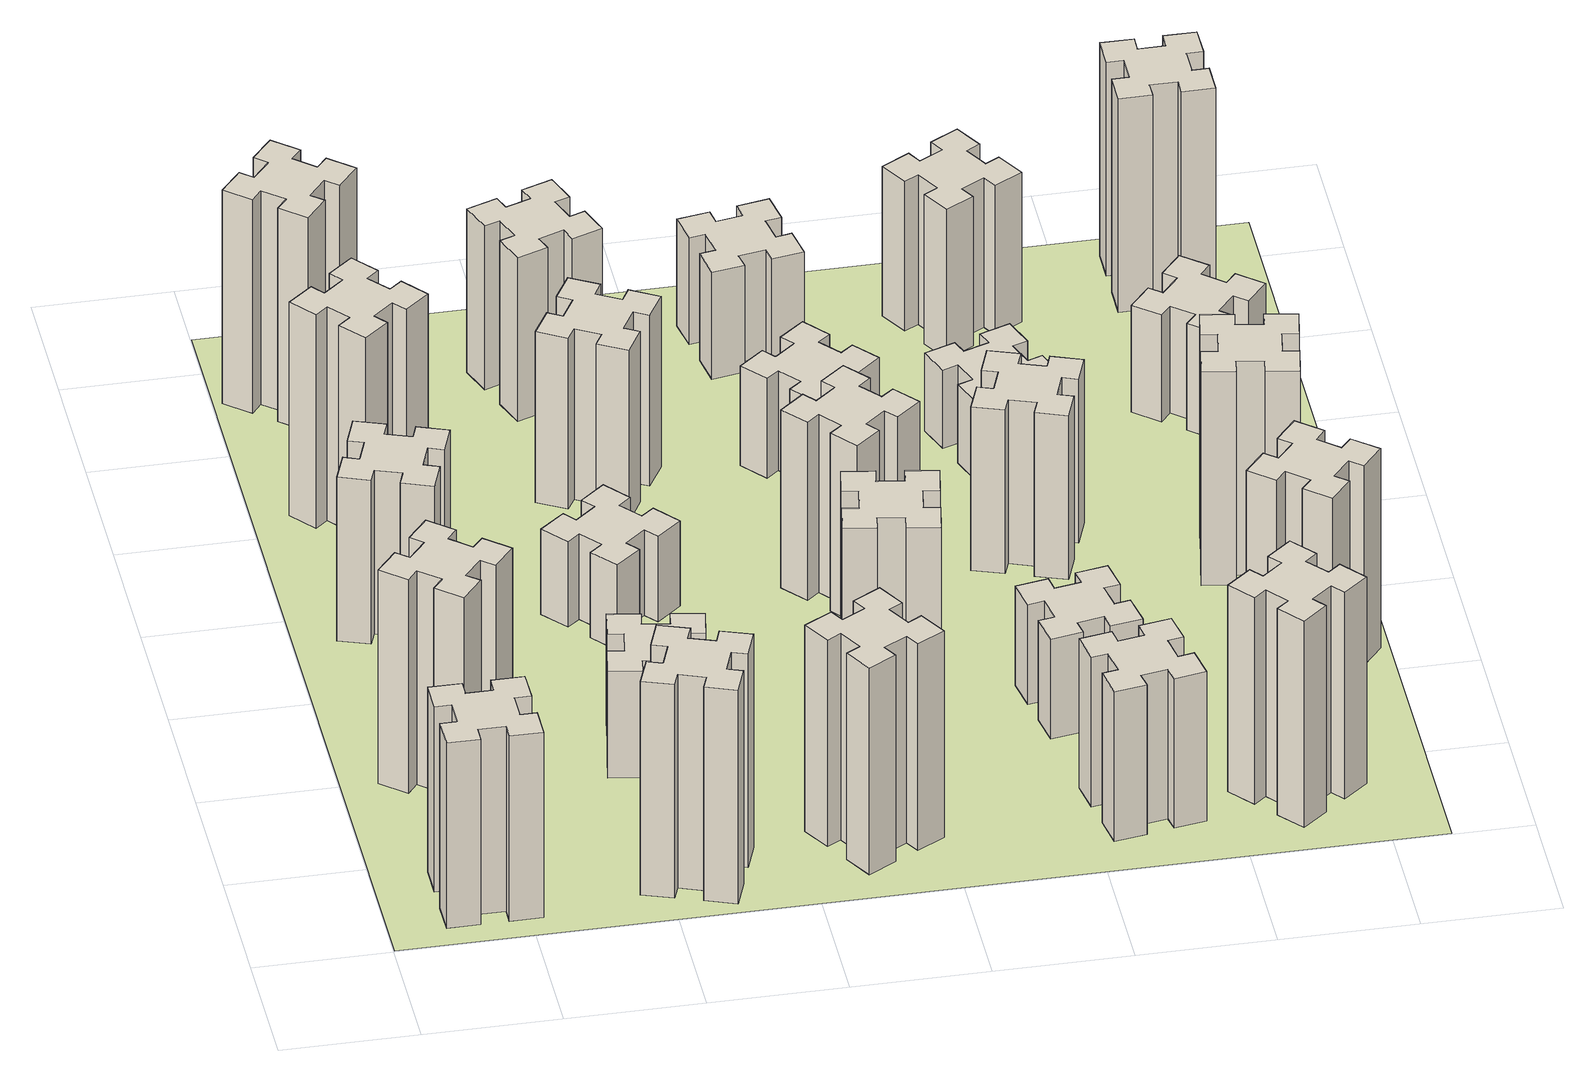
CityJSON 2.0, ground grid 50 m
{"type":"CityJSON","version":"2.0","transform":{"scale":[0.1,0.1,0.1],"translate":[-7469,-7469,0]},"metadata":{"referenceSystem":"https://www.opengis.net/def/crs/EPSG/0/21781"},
"CityObjects":{
"building1":{"type":"Building","attributes":{"class":"1000","function":"1000","usage":"1000","yearOfConstruction":2016,"roofType":"1000","measuredHeight":78,"storeysAboveGround":30,"storeysBelowGround":0},"geometry":[{"type":"Solid","lod":"1","boundaries":[[[[0,1,2,3,4,5,6,7,8,9,10,11,12,13,14,15,16,17,18,19]],[[17,16,20,21]],[[16,15,22,20]],[[15,14,23,22]],[[14,13,24,23]],[[13,12,25,24]],[[12,11,26,25]],[[11,10,27,26]],[[10,9,28,27]],[[9,8,29,28]],[[8,7,30,29]],[[7,6,31,30]],[[6,5,32,31]],[[5,4,33,32]],[[4,3,34,33]],[[3,2,35,34]],[[2,1,36,35]],[[1,0,37,36]],[[0,19,38,37]],[[19,18,39,38]],[[18,17,21,39]],[[24,25,26,27,28,29,30,31,32,33,34,35,36,37,38,39,21,20,22,23]]]]}]},
"building2":{"type":"Building","attributes":{"class":"1000","function":"1000","usage":"1000","yearOfConstruction":2016,"roofType":"1000","measuredHeight":90,"storeysAboveGround":30,"storeysBelowGround":0},"geometry":[{"type":"Solid","lod":"1","boundaries":[[[[40,41,42,43,44,45,46,47,48,49,50,51,52,53,54,55,56,57,58,59]],[[57,56,60,61]],[[56,55,62,60]],[[55,54,63,62]],[[54,53,64,63]],[[53,52,65,64]],[[52,51,66,65]],[[51,50,67,66]],[[50,49,68,67]],[[49,48,69,68]],[[48,47,70,69]],[[47,46,71,70]],[[46,45,72,71]],[[45,44,73,72]],[[44,43,74,73]],[[43,42,75,74]],[[42,41,76,75]],[[41,40,77,76]],[[40,59,78,77]],[[59,58,79,78]],[[58,57,61,79]],[[64,65,66,67,68,69,70,71,72,73,74,75,76,77,78,79,61,60,62,63]]]]}]},
"building3":{"type":"Building","attributes":{"class":"1000","function":"1000","usage":"1000","yearOfConstruction":2016,"roofType":"1000","measuredHeight":69,"storeysAboveGround":30,"storeysBelowGround":0},"geometry":[{"type":"Solid","lod":"1","boundaries":[[[[80,81,82,83,84,85,86,87,88,89,90,91,92,93,94,95,96,97,98,99]],[[97,96,100,101]],[[96,95,102,100]],[[95,94,103,102]],[[94,93,104,103]],[[93,92,105,104]],[[92,91,106,105]],[[91,90,107,106]],[[90,89,108,107]],[[89,88,109,108]],[[88,87,110,109]],[[87,86,111,110]],[[86,85,112,111]],[[85,84,113,112]],[[84,83,114,113]],[[83,82,115,114]],[[82,81,116,115]],[[81,80,117,116]],[[80,99,118,117]],[[99,98,119,118]],[[98,97,101,119]],[[104,105,106,107,108,109,110,111,112,113,114,115,116,117,118,119,101,100,102,103]]]]}]},
"building4":{"type":"Building","attributes":{"class":"1000","function":"1000","usage":"1000","yearOfConstruction":2016,"roofType":"1000","measuredHeight":90,"storeysAboveGround":30,"storeysBelowGround":0},"geometry":[{"type":"Solid","lod":"1","boundaries":[[[[120,121,122,123,124,125,126,127,128,129,130,131,132,133,134,135,136,137,138,139]],[[137,136,140,141]],[[136,135,142,140]],[[135,134,143,142]],[[134,133,144,143]],[[133,132,145,144]],[[132,131,146,145]],[[131,130,147,146]],[[130,129,148,147]],[[129,128,149,148]],[[128,127,150,149]],[[127,126,151,150]],[[126,125,152,151]],[[125,124,153,152]],[[124,123,154,153]],[[123,122,155,154]],[[122,121,156,155]],[[121,120,157,156]],[[120,139,158,157]],[[139,138,159,158]],[[138,137,141,159]],[[144,145,146,147,148,149,150,151,152,153,154,155,156,157,158,159,141,140,142,143]]]]}]},
"building5":{"type":"Building","attributes":{"class":"1000","function":"1000","usage":"1000","yearOfConstruction":2016,"roofType":"1000","measuredHeight":90,"storeysAboveGround":30,"storeysBelowGround":0},"geometry":[{"type":"Solid","lod":"1","boundaries":[[[[160,161,162,163,164,165,166,167,168,169,170,171,172,173,174,175,176,177,178,179]],[[177,176,180,181]],[[176,175,182,180]],[[175,174,183,182]],[[174,173,184,183]],[[173,172,185,184]],[[172,171,186,185]],[[171,170,187,186]],[[170,169,188,187]],[[169,168,189,188]],[[168,167,190,189]],[[167,166,191,190]],[[166,165,192,191]],[[165,164,193,192]],[[164,163,194,193]],[[163,162,195,194]],[[162,161,196,195]],[[161,160,197,196]],[[160,179,198,197]],[[179,178,199,198]],[[178,177,181,199]],[[184,185,186,187,188,189,190,191,192,193,194,195,196,197,198,199,181,180,182,183]]]]}]},
"building6":{"type":"Building","attributes":{"class":"1000","function":"1000","usage":"1000","yearOfConstruction":2016,"roofType":"1000","measuredHeight":90,"storeysAboveGround":30,"storeysBelowGround":0},"geometry":[{"type":"Solid","lod":"1","boundaries":[[[[200,201,202,203,204,205,206,207,208,209,210,211,212,213,214,215,216,217,218,219]],[[217,216,220,221]],[[216,215,222,220]],[[215,214,223,222]],[[214,213,224,223]],[[213,212,225,224]],[[212,211,226,225]],[[211,210,227,226]],[[210,209,228,227]],[[209,208,229,228]],[[208,207,230,229]],[[207,206,231,230]],[[206,205,232,231]],[[205,204,233,232]],[[204,203,234,233]],[[203,202,235,234]],[[202,201,236,235]],[[201,200,237,236]],[[200,219,238,237]],[[219,218,239,238]],[[218,217,221,239]],[[224,225,226,227,228,229,230,231,232,233,234,235,236,237,238,239,221,220,222,223]]]]}]},
"building7":{"type":"Building","attributes":{"class":"1000","function":"1000","usage":"1000","yearOfConstruction":2016,"roofType":"1000","measuredHeight":45,"storeysAboveGround":30,"storeysBelowGround":0},"geometry":[{"type":"Solid","lod":"1","boundaries":[[[[240,241,242,243,244,245,246,247,248,249,250,251,252,253,254,255,256,257,258,259]],[[257,256,260,261]],[[256,255,262,260]],[[255,254,263,262]],[[254,253,264,263]],[[253,252,265,264]],[[252,251,266,265]],[[251,250,267,266]],[[250,249,268,267]],[[249,248,269,268]],[[248,247,270,269]],[[247,246,271,270]],[[246,245,272,271]],[[245,244,273,272]],[[244,243,274,273]],[[243,242,275,274]],[[242,241,276,275]],[[241,240,277,276]],[[240,259,278,277]],[[259,258,279,278]],[[258,257,261,279]],[[264,265,266,267,268,269,270,271,272,273,274,275,276,277,278,279,261,260,262,263]]]]}]},
"building8":{"type":"Building","attributes":{"class":"1000","function":"1000","usage":"1000","yearOfConstruction":2016,"roofType":"1000","measuredHeight":36,"storeysAboveGround":30,"storeysBelowGround":0},"geometry":[{"type":"Solid","lod":"1","boundaries":[[[[280,281,282,283,284,285,286,287,288,289,290,291,292,293,294,295,296,297,298,299]],[[297,296,300,301]],[[296,295,302,300]],[[295,294,303,302]],[[294,293,304,303]],[[293,292,305,304]],[[292,291,306,305]],[[291,290,307,306]],[[290,289,308,307]],[[289,288,309,308]],[[288,287,310,309]],[[287,286,311,310]],[[286,285,312,311]],[[285,284,313,312]],[[284,283,314,313]],[[283,282,315,314]],[[282,281,316,315]],[[281,280,317,316]],[[280,299,318,317]],[[299,298,319,318]],[[298,297,301,319]],[[304,305,306,307,308,309,310,311,312,313,314,315,316,317,318,319,301,300,302,303]]]]}]},
"building9":{"type":"Building","attributes":{"class":"1000","function":"1000","usage":"1000","yearOfConstruction":2016,"roofType":"1000","measuredHeight":87,"storeysAboveGround":30,"storeysBelowGround":0},"geometry":[{"type":"Solid","lod":"1","boundaries":[[[[320,321,322,323,324,325,326,327,328,329,330,331,332,333,334,335,336,337,338,339]],[[337,336,340,341]],[[336,335,342,340]],[[335,334,343,342]],[[334,333,344,343]],[[333,332,345,344]],[[332,331,346,345]],[[331,330,347,346]],[[330,329,348,347]],[[329,328,349,348]],[[328,327,350,349]],[[327,326,351,350]],[[326,325,352,351]],[[325,324,353,352]],[[324,323,354,353]],[[323,322,355,354]],[[322,321,356,355]],[[321,320,357,356]],[[320,339,358,357]],[[339,338,359,358]],[[338,337,341,359]],[[344,345,346,347,348,349,350,351,352,353,354,355,356,357,358,359,341,340,342,343]]]]}]},
"building10":{"type":"Building","attributes":{"class":"1000","function":"1000","usage":"1000","yearOfConstruction":2016,"roofType":"1000","measuredHeight":72,"storeysAboveGround":30,"storeysBelowGround":0},"geometry":[{"type":"Solid","lod":"1","boundaries":[[[[360,361,362,363,364,365,366,367,368,369,370,371,372,373,374,375,376,377,378,379]],[[377,376,380,381]],[[376,375,382,380]],[[375,374,383,382]],[[374,373,384,383]],[[373,372,385,384]],[[372,371,386,385]],[[371,370,387,386]],[[370,369,388,387]],[[369,368,389,388]],[[368,367,390,389]],[[367,366,391,390]],[[366,365,392,391]],[[365,364,393,392]],[[364,363,394,393]],[[363,362,395,394]],[[362,361,396,395]],[[361,360,397,396]],[[360,379,398,397]],[[379,378,399,398]],[[378,377,381,399]],[[384,385,386,387,388,389,390,391,392,393,394,395,396,397,398,399,381,380,382,383]]]]}]},
"building11":{"type":"Building","attributes":{"class":"1000","function":"1000","usage":"1000","yearOfConstruction":2016,"roofType":"1000","measuredHeight":69,"storeysAboveGround":30,"storeysBelowGround":0},"geometry":[{"type":"Solid","lod":"1","boundaries":[[[[400,401,402,403,404,405,406,407,408,409,410,411,412,413,414,415,416,417,418,419]],[[417,416,420,421]],[[416,415,422,420]],[[415,414,423,422]],[[414,413,424,423]],[[413,412,425,424]],[[412,411,426,425]],[[411,410,427,426]],[[410,409,428,427]],[[409,408,429,428]],[[408,407,430,429]],[[407,406,431,430]],[[406,405,432,431]],[[405,404,433,432]],[[404,403,434,433]],[[403,402,435,434]],[[402,401,436,435]],[[401,400,437,436]],[[400,419,438,437]],[[419,418,439,438]],[[418,417,421,439]],[[424,425,426,427,428,429,430,431,432,433,434,435,436,437,438,439,421,420,422,423]]]]}]},
"building12":{"type":"Building","attributes":{"class":"1000","function":"1000","usage":"1000","yearOfConstruction":2016,"roofType":"1000","measuredHeight":87,"storeysAboveGround":30,"storeysBelowGround":0},"geometry":[{"type":"Solid","lod":"1","boundaries":[[[[440,441,442,443,444,445,446,447,448,449,450,451,452,453,454,455,456,457,458,459]],[[457,456,460,461]],[[456,455,462,460]],[[455,454,463,462]],[[454,453,464,463]],[[453,452,465,464]],[[452,451,466,465]],[[451,450,467,466]],[[450,449,468,467]],[[449,448,469,468]],[[448,447,470,469]],[[447,446,471,470]],[[446,445,472,471]],[[445,444,473,472]],[[444,443,474,473]],[[443,442,475,474]],[[442,441,476,475]],[[441,440,477,476]],[[440,459,478,477]],[[459,458,479,478]],[[458,457,461,479]],[[464,465,466,467,468,469,470,471,472,473,474,475,476,477,478,479,461,460,462,463]]]]}]},
"building13":{"type":"Building","attributes":{"class":"1000","function":"1000","usage":"1000","yearOfConstruction":2016,"roofType":"1000","measuredHeight":75,"storeysAboveGround":30,"storeysBelowGround":0},"geometry":[{"type":"Solid","lod":"1","boundaries":[[[[480,481,482,483,484,485,486,487,488,489,490,491,492,493,494,495,496,497,498,499]],[[497,496,500,501]],[[496,495,502,500]],[[495,494,503,502]],[[494,493,504,503]],[[493,492,505,504]],[[492,491,506,505]],[[491,490,507,506]],[[490,489,508,507]],[[489,488,509,508]],[[488,487,510,509]],[[487,486,511,510]],[[486,485,512,511]],[[485,484,513,512]],[[484,483,514,513]],[[483,482,515,514]],[[482,481,516,515]],[[481,480,517,516]],[[480,499,518,517]],[[499,498,519,518]],[[498,497,501,519]],[[504,505,506,507,508,509,510,511,512,513,514,515,516,517,518,519,501,500,502,503]]]]}]},
"building14":{"type":"Building","attributes":{"class":"1000","function":"1000","usage":"1000","yearOfConstruction":2016,"roofType":"1000","measuredHeight":42,"storeysAboveGround":30,"storeysBelowGround":0},"geometry":[{"type":"Solid","lod":"1","boundaries":[[[[520,521,522,523,524,525,526,527,528,529,530,531,532,533,534,535,536,537,538,539]],[[537,536,540,541]],[[536,535,542,540]],[[535,534,543,542]],[[534,533,544,543]],[[533,532,545,544]],[[532,531,546,545]],[[531,530,547,546]],[[530,529,548,547]],[[529,528,549,548]],[[528,527,550,549]],[[527,526,551,550]],[[526,525,552,551]],[[525,524,553,552]],[[524,523,554,553]],[[523,522,555,554]],[[522,521,556,555]],[[521,520,557,556]],[[520,539,558,557]],[[539,538,559,558]],[[538,537,541,559]],[[544,545,546,547,548,549,550,551,552,553,554,555,556,557,558,559,541,540,542,543]]]]}]},
"building15":{"type":"Building","attributes":{"class":"1000","function":"1000","usage":"1000","yearOfConstruction":2016,"roofType":"1000","measuredHeight":63,"storeysAboveGround":30,"storeysBelowGround":0},"geometry":[{"type":"Solid","lod":"1","boundaries":[[[[560,561,562,563,564,565,566,567,568,569,570,571,572,573,574,575,576,577,578,579]],[[577,576,580,581]],[[576,575,582,580]],[[575,574,583,582]],[[574,573,584,583]],[[573,572,585,584]],[[572,571,586,585]],[[571,570,587,586]],[[570,569,588,587]],[[569,568,589,588]],[[568,567,590,589]],[[567,566,591,590]],[[566,565,592,591]],[[565,564,593,592]],[[564,563,594,593]],[[563,562,595,594]],[[562,561,596,595]],[[561,560,597,596]],[[560,579,598,597]],[[579,578,599,598]],[[578,577,581,599]],[[584,585,586,587,588,589,590,591,592,593,594,595,596,597,598,599,581,580,582,583]]]]}]},
"building16":{"type":"Building","attributes":{"class":"1000","function":"1000","usage":"1000","yearOfConstruction":2016,"roofType":"1000","measuredHeight":45,"storeysAboveGround":30,"storeysBelowGround":0},"geometry":[{"type":"Solid","lod":"1","boundaries":[[[[600,601,602,603,604,605,606,607,608,609,610,611,612,613,614,615,616,617,618,619]],[[617,616,620,621]],[[616,615,622,620]],[[615,614,623,622]],[[614,613,624,623]],[[613,612,625,624]],[[612,611,626,625]],[[611,610,627,626]],[[610,609,628,627]],[[609,608,629,628]],[[608,607,630,629]],[[607,606,631,630]],[[606,605,632,631]],[[605,604,633,632]],[[604,603,634,633]],[[603,602,635,634]],[[602,601,636,635]],[[601,600,637,636]],[[600,619,638,637]],[[619,618,639,638]],[[618,617,621,639]],[[624,625,626,627,628,629,630,631,632,633,634,635,636,637,638,639,621,620,622,623]]]]}]},
"building17":{"type":"Building","attributes":{"class":"1000","function":"1000","usage":"1000","yearOfConstruction":2016,"roofType":"1000","measuredHeight":42,"storeysAboveGround":30,"storeysBelowGround":0},"geometry":[{"type":"Solid","lod":"1","boundaries":[[[[640,641,642,643,644,645,646,647,648,649,650,651,652,653,654,655,656,657,658,659]],[[657,656,660,661]],[[656,655,662,660]],[[655,654,663,662]],[[654,653,664,663]],[[653,652,665,664]],[[652,651,666,665]],[[651,650,667,666]],[[650,649,668,667]],[[649,648,669,668]],[[648,647,670,669]],[[647,646,671,670]],[[646,645,672,671]],[[645,644,673,672]],[[644,643,674,673]],[[643,642,675,674]],[[642,641,676,675]],[[641,640,677,676]],[[640,659,678,677]],[[659,658,679,678]],[[658,657,661,679]],[[664,665,666,667,668,669,670,671,672,673,674,675,676,677,678,679,661,660,662,663]]]]}]},
"building18":{"type":"Building","attributes":{"class":"1000","function":"1000","usage":"1000","yearOfConstruction":2016,"roofType":"1000","measuredHeight":69,"storeysAboveGround":30,"storeysBelowGround":0},"geometry":[{"type":"Solid","lod":"1","boundaries":[[[[680,681,682,683,684,685,686,687,688,689,690,691,692,693,694,695,696,697,698,699]],[[697,696,700,701]],[[696,695,702,700]],[[695,694,703,702]],[[694,693,704,703]],[[693,692,705,704]],[[692,691,706,705]],[[691,690,707,706]],[[690,689,708,707]],[[689,688,709,708]],[[688,687,710,709]],[[687,686,711,710]],[[686,685,712,711]],[[685,684,713,712]],[[684,683,714,713]],[[683,682,715,714]],[[682,681,716,715]],[[681,680,717,716]],[[680,699,718,717]],[[699,698,719,718]],[[698,697,701,719]],[[704,705,706,707,708,709,710,711,712,713,714,715,716,717,718,719,701,700,702,703]]]]}]},
"building19":{"type":"Building","attributes":{"class":"1000","function":"1000","usage":"1000","yearOfConstruction":2016,"roofType":"1000","measuredHeight":87,"storeysAboveGround":30,"storeysBelowGround":0},"geometry":[{"type":"Solid","lod":"1","boundaries":[[[[720,721,722,723,724,725,726,727,728,729,730,731,732,733,734,735,736,737,738,739]],[[737,736,740,741]],[[736,735,742,740]],[[735,734,743,742]],[[734,733,744,743]],[[733,732,745,744]],[[732,731,746,745]],[[731,730,747,746]],[[730,729,748,747]],[[729,728,749,748]],[[728,727,750,749]],[[727,726,751,750]],[[726,725,752,751]],[[725,724,753,752]],[[724,723,754,753]],[[723,722,755,754]],[[722,721,756,755]],[[721,720,757,756]],[[720,739,758,757]],[[739,738,759,758]],[[738,737,741,759]],[[744,745,746,747,748,749,750,751,752,753,754,755,756,757,758,759,741,740,742,743]]]]}]},
"building20":{"type":"Building","attributes":{"class":"1000","function":"1000","usage":"1000","yearOfConstruction":2016,"roofType":"1000","measuredHeight":33,"storeysAboveGround":30,"storeysBelowGround":0},"geometry":[{"type":"Solid","lod":"1","boundaries":[[[[760,761,762,763,764,765,766,767,768,769,770,771,772,773,774,775,776,777,778,779]],[[777,776,780,781]],[[776,775,782,780]],[[775,774,783,782]],[[774,773,784,783]],[[773,772,785,784]],[[772,771,786,785]],[[771,770,787,786]],[[770,769,788,787]],[[769,768,789,788]],[[768,767,790,789]],[[767,766,791,790]],[[766,765,792,791]],[[765,764,793,792]],[[764,763,794,793]],[[763,762,795,794]],[[762,761,796,795]],[[761,760,797,796]],[[760,779,798,797]],[[779,778,799,798]],[[778,777,781,799]],[[784,785,786,787,788,789,790,791,792,793,794,795,796,797,798,799,781,780,782,783]]]]}]},
"building21":{"type":"Building","attributes":{"class":"1000","function":"1000","usage":"1000","yearOfConstruction":2016,"roofType":"1000","measuredHeight":63,"storeysAboveGround":30,"storeysBelowGround":0},"geometry":[{"type":"Solid","lod":"1","boundaries":[[[[800,801,802,803,804,805,806,807,808,809,810,811,812,813,814,815,816,817,818,819]],[[817,816,820,821]],[[816,815,822,820]],[[815,814,823,822]],[[814,813,824,823]],[[813,812,825,824]],[[812,811,826,825]],[[811,810,827,826]],[[810,809,828,827]],[[809,808,829,828]],[[808,807,830,829]],[[807,806,831,830]],[[806,805,832,831]],[[805,804,833,832]],[[804,803,834,833]],[[803,802,835,834]],[[802,801,836,835]],[[801,800,837,836]],[[800,819,838,837]],[[819,818,839,838]],[[818,817,821,839]],[[824,825,826,827,828,829,830,831,832,833,834,835,836,837,838,839,821,820,822,823]]]]}]},
"building22":{"type":"Building","attributes":{"class":"1000","function":"1000","usage":"1000","yearOfConstruction":2016,"roofType":"1000","measuredHeight":84,"storeysAboveGround":30,"storeysBelowGround":0},"geometry":[{"type":"Solid","lod":"1","boundaries":[[[[840,841,842,843,844,845,846,847,848,849,850,851,852,853,854,855,856,857,858,859]],[[857,856,860,861]],[[856,855,862,860]],[[855,854,863,862]],[[854,853,864,863]],[[853,852,865,864]],[[852,851,866,865]],[[851,850,867,866]],[[850,849,868,867]],[[849,848,869,868]],[[848,847,870,869]],[[847,846,871,870]],[[846,845,872,871]],[[845,844,873,872]],[[844,843,874,873]],[[843,842,875,874]],[[842,841,876,875]],[[841,840,877,876]],[[840,859,878,877]],[[859,858,879,878]],[[858,857,861,879]],[[864,865,866,867,868,869,870,871,872,873,874,875,876,877,878,879,861,860,862,863]]]]}]},
"building23":{"type":"Building","attributes":{"class":"1000","function":"1000","usage":"1000","yearOfConstruction":2016,"roofType":"1000","measuredHeight":90,"storeysAboveGround":30,"storeysBelowGround":0},"geometry":[{"type":"Solid","lod":"1","boundaries":[[[[880,881,882,883,884,885,886,887,888,889,890,891,892,893,894,895,896,897,898,899]],[[897,896,900,901]],[[896,895,902,900]],[[895,894,903,902]],[[894,893,904,903]],[[893,892,905,904]],[[892,891,906,905]],[[891,890,907,906]],[[890,889,908,907]],[[889,888,909,908]],[[888,887,910,909]],[[887,886,911,910]],[[886,885,912,911]],[[885,884,913,912]],[[884,883,914,913]],[[883,882,915,914]],[[882,881,916,915]],[[881,880,917,916]],[[880,899,918,917]],[[899,898,919,918]],[[898,897,901,919]],[[904,905,906,907,908,909,910,911,912,913,914,915,916,917,918,919,901,900,902,903]]]]}]},
"building24":{"type":"Building","attributes":{"class":"1000","function":"1000","usage":"1000","yearOfConstruction":2016,"roofType":"1000","measuredHeight":45,"storeysAboveGround":30,"storeysBelowGround":0},"geometry":[{"type":"Solid","lod":"1","boundaries":[[[[920,921,922,923,924,925,926,927,928,929,930,931,932,933,934,935,936,937,938,939]],[[937,936,940,941]],[[936,935,942,940]],[[935,934,943,942]],[[934,933,944,943]],[[933,932,945,944]],[[932,931,946,945]],[[931,930,947,946]],[[930,929,948,947]],[[929,928,949,948]],[[928,927,950,949]],[[927,926,951,950]],[[926,925,952,951]],[[925,924,953,952]],[[924,923,954,953]],[[923,922,955,954]],[[922,921,956,955]],[[921,920,957,956]],[[920,939,958,957]],[[939,938,959,958]],[[938,937,941,959]],[[944,945,946,947,948,949,950,951,952,953,954,955,956,957,958,959,941,940,942,943]]]]}]},
"building25":{"type":"Building","attributes":{"class":"1000","function":"1000","usage":"1000","yearOfConstruction":2016,"roofType":"1000","measuredHeight":90,"storeysAboveGround":30,"storeysBelowGround":0},"geometry":[{"type":"Solid","lod":"1","boundaries":[[[[960,961,962,963,964,965,966,967,968,969,970,971,972,973,974,975,976,977,978,979]],[[977,976,980,981]],[[976,975,982,980]],[[975,974,983,982]],[[974,973,984,983]],[[973,972,985,984]],[[972,971,986,985]],[[971,970,987,986]],[[970,969,988,987]],[[969,968,989,988]],[[968,967,990,989]],[[967,966,991,990]],[[966,965,992,991]],[[965,964,993,992]],[[964,963,994,993]],[[963,962,995,994]],[[962,961,996,995]],[[961,960,997,996]],[[960,979,998,997]],[[979,978,999,998]],[[978,977,981,999]],[[984,985,986,987,988,989,990,991,992,993,994,995,996,997,998,999,981,980,982,983]]]]}]},
"landuse1":{"type":"LandUse","attributes":{"name":"plot1","function":"1010"},"geometry":[{"type":"MultiSurface","lod":"1","boundaries":[[[1000,1001,1002,1003]]]}]}
},
"vertices":[
[265,325,0],[265,225,0],[205,225,0],[205,105,0],[325,105,0],[325,165,0],[425,165,0],[425,105,0],[545,105,0],[545,225,0],[485,225,0],[485,325,0],[545,325,0],[545,445,0],[425,445,0],[425,385,0],[325,385,0],[325,445,0],[205,445,0],[205,325,0],[325,385,780],[325,445,780],[425,385,780],[425,445,780],[545,445,780],[545,325,780],[485,325,780],[485,225,780],[545,225,780],[545,105,780],[425,105,780],[425,165,780],[325,165,780],[325,105,780],[205,105,780],[205,225,780],[265,225,780],[265,325,780],[205,325,780],[205,445,780],
[484,1067,0],[408,1132,0],[446,1178,0],[354,1255,0],[277,1163,0],[323,1124,0],[259,1048,0],[213,1086,0],[136,994,0],[228,917,0],[266,963,0],[343,899,0],[304,853,0],[396,776,0],[473,868,0],[427,906,0],[492,983,0],[538,944,0],[615,1036,0],[523,1113,0],[492,983,900],[538,944,900],[427,906,900],[473,868,900],[396,776,900],[304,853,900],[343,899,900],[266,963,900],[228,917,900],[136,994,900],[213,1086,900],[259,1048,900],[323,1124,900],[277,1163,900],[354,1255,900],[446,1178,900],[408,1132,900],[484,1067,900],[523,1113,900],[615,1036,900],
[291,1869,0],[385,1835,0],[364,1779,0],[477,1737,0],[518,1850,0],[462,1871,0],[496,1965,0],[552,1944,0],[593,2057,0],[480,2098,0],[460,2042,0],[366,2076,0],[387,2132,0],[274,2173,0],[233,2060,0],[289,2040,0],[255,1946,0],[199,1967,0],[157,1854,0],[270,1813,0],[255,1946,690],[199,1967,690],[289,2040,690],[233,2060,690],[274,2173,690],[387,2132,690],[366,2076,690],[460,2042,690],[480,2098,690],[593,2057,690],[552,1944,690],[496,1965,690],[462,1871,690],[518,1850,690],[477,1737,690],[364,1779,690],[385,1835,690],[291,1869,690],[270,1813,690],[157,1854,690],
[492,2628,0],[427,2704,0],[473,2743,0],[396,2835,0],[304,2758,0],[343,2712,0],[266,2647,0],[228,2693,0],[136,2616,0],[213,2524,0],[259,2563,0],[323,2486,0],[277,2448,0],[354,2356,0],[446,2433,0],[408,2479,0],[484,2543,0],[523,2497,0],[615,2574,0],[538,2666,0],[484,2543,900],[523,2497,900],[408,2479,900],[446,2433,900],[354,2356,900],[277,2448,900],[323,2486,900],[259,2563,900],[213,2524,900],[136,2616,900],[228,2693,900],[266,2647,900],[343,2712,900],[304,2758,900],[396,2835,900],[473,2743,900],[427,2704,900],[492,2628,900],[538,2666,900],[615,2574,900],
[1029,360,0],[995,266,0],[939,287,0],[897,174,0],[1010,133,0],[1031,189,0],[1125,155,0],[1104,99,0],[1217,57,0],[1258,170,0],[1202,191,0],[1236,285,0],[1292,264,0],[1333,377,0],[1220,418,0],[1200,362,0],[1106,396,0],[1127,452,0],[1014,493,0],[973,380,0],[1106,396,900],[1127,452,900],[1200,362,900],[1220,418,900],[1333,377,900],[1292,264,900],[1236,285,900],[1202,191,900],[1258,170,900],[1217,57,900],[1104,99,900],[1125,155,900],[1031,189,900],[1010,133,900],[897,174,900],[939,287,900],[995,266,900],[1029,360,900],[973,380,900],[1014,493,900],
[384,3387,0],[308,3452,0],[346,3498,0],[254,3575,0],[177,3483,0],[223,3444,0],[159,3368,0],[113,3406,0],[36,3314,0],[128,3237,0],[166,3283,0],[243,3219,0],[204,3173,0],[296,3096,0],[373,3188,0],[327,3226,0],[392,3303,0],[438,3264,0],[515,3356,0],[423,3433,0],[392,3303,900],[438,3264,900],[327,3226,900],[373,3188,900],[296,3096,900],[204,3173,900],[243,3219,900],[166,3283,900],[128,3237,900],[36,3314,900],[113,3406,900],[159,3368,900],[223,3444,900],[177,3483,900],[254,3575,900],[346,3498,900],[308,3452,900],[384,3387,900],[423,3433,900],[515,3356,900],
[1047,916,0],[1145,898,0],[1135,839,0],[1253,818,0],[1274,937,0],[1215,947,0],[1232,1045,0],[1291,1035,0],[1312,1153,0],[1194,1174,0],[1184,1115,0],[1085,1132,0],[1096,1191,0],[977,1212,0],[957,1094,0],[1016,1084,0],[998,985,0],[939,996,0],[918,877,0],[1037,857,0],[998,985,450],[939,996,450],[1016,1084,450],[957,1094,450],[977,1212,450],[1096,1191,450],[1085,1132,450],[1184,1115,450],[1194,1174,450],[1312,1153,450],[1291,1035,450],[1232,1045,450],[1215,947,450],[1274,937,450],[1253,818,450],[1135,839,450],[1145,898,450],[1047,916,450],[1037,857,450],[918,877,450],
[1083,1972,0],[1006,1907,0],[968,1953,0],[876,1876,0],[953,1784,0],[999,1823,0],[1063,1746,0],[1017,1708,0],[1094,1616,0],[1186,1693,0],[1148,1739,0],[1224,1803,0],[1263,1757,0],[1355,1834,0],[1278,1926,0],[1232,1888,0],[1167,1964,0],[1213,2003,0],[1136,2095,0],[1044,2018,0],[1167,1964,360],[1213,2003,360],[1232,1888,360],[1278,1926,360],[1355,1834,360],[1263,1757,360],[1224,1803,360],[1148,1739,360],[1186,1693,360],[1094,1616,360],[1017,1708,360],[1063,1746,360],[999,1823,360],[953,1784,360],[876,1876,360],[968,1953,360],[1006,1907,360],[1083,1972,360],[1044,2018,360],[1136,2095,360],
[1744,496,0],[1657,446,0],[1627,498,0],[1523,438,0],[1583,334,0],[1635,364,0],[1685,277,0],[1633,247,0],[1693,143,0],[1797,203,0],[1767,255,0],[1854,305,0],[1884,253,0],[1988,313,0],[1928,417,0],[1876,387,0],[1826,474,0],[1878,504,0],[1818,608,0],[1714,548,0],[1826,474,870],[1878,504,870],[1876,387,870],[1928,417,870],[1988,313,870],[1884,253,870],[1854,305,870],[1767,255,870],[1797,203,870],[1693,143,870],[1633,247,870],[1685,277,870],[1635,364,870],[1583,334,870],[1523,438,870],[1627,498,870],[1657,446,870],[1744,496,870],[1714,548,870],[1818,608,870],
[1314,2666,0],[1227,2716,0],[1257,2768,0],[1153,2828,0],[1093,2724,0],[1145,2694,0],[1095,2607,0],[1043,2637,0],[983,2533,0],[1087,2473,0],[1117,2525,0],[1204,2475,0],[1174,2423,0],[1278,2363,0],[1338,2467,0],[1286,2497,0],[1336,2584,0],[1388,2554,0],[1448,2658,0],[1344,2718,0],[1336,2584,720],[1388,2554,720],[1286,2497,720],[1338,2467,720],[1278,2363,720],[1174,2423,720],[1204,2475,720],[1117,2525,720],[1087,2473,720],[983,2533,720],[1043,2637,720],[1095,2607,720],[1145,2694,720],[1093,2724,720],[1153,2828,720],[1257,2768,720],[1227,2716,720],[1314,2666,720],[1344,2718,720],[1448,2658,720],
[1125,3356,0],[1031,3322,0],[1010,3378,0],[897,3337,0],[939,3224,0],[995,3245,0],[1029,3151,0],[973,3130,0],[1014,3017,0],[1127,3059,0],[1106,3115,0],[1200,3149,0],[1220,3093,0],[1333,3134,0],[1292,3247,0],[1236,3226,0],[1202,3320,0],[1258,3340,0],[1217,3453,0],[1104,3412,0],[1202,3320,690],[1258,3340,690],[1236,3226,690],[1292,3247,690],[1333,3134,690],[1220,3093,690],[1200,3149,690],[1106,3115,690],[1127,3059,690],[1014,3017,690],[973,3130,690],[1029,3151,690],[995,3245,690],[939,3224,690],[897,3337,690],[1010,3378,690],[1031,3322,690],[1125,3356,690],[1104,3412,690],[1217,3453,690],
[2055,1047,0],[2072,1145,0],[2131,1135,0],[2152,1253,0],[2034,1274,0],[2024,1215,0],[1925,1232,0],[1936,1291,0],[1817,1312,0],[1797,1194,0],[1856,1184,0],[1838,1085,0],[1779,1096,0],[1758,977,0],[1877,957,0],[1887,1016,0],[1985,998,0],[1975,939,0],[2093,918,0],[2114,1037,0],[1985,998,870],[1975,939,870],[1887,1016,870],[1877,957,870],[1758,977,870],[1779,1096,870],[1838,1085,870],[1856,1184,870],[1797,1194,870],[1817,1312,870],[1936,1291,870],[1925,1232,870],[2024,1215,870],[2034,1274,870],[2152,1253,870],[2131,1135,870],[2072,1145,870],[2055,1047,870],[2114,1037,870],[2093,918,870],
[2072,1888,0],[2007,1964,0],[2053,2003,0],[1976,2095,0],[1884,2018,0],[1923,1972,0],[1846,1907,0],[1808,1953,0],[1716,1876,0],[1793,1784,0],[1839,1823,0],[1903,1746,0],[1857,1708,0],[1934,1616,0],[2026,1693,0],[1988,1739,0],[2064,1803,0],[2103,1757,0],[2195,1834,0],[2118,1926,0],[2064,1803,750],[2103,1757,750],[1988,1739,750],[2026,1693,750],[1934,1616,750],[1857,1708,750],[1903,1746,750],[1839,1823,750],[1793,1784,750],[1716,1876,750],[1808,1953,750],[1846,1907,750],[1923,1972,750],[1884,2018,750],[1976,2095,750],[2053,2003,750],[2007,1964,750],[2072,1888,750],[2118,1926,750],[2195,1834,750],
[1839,2563,0],[1903,2486,0],[1857,2448,0],[1934,2356,0],[2026,2433,0],[1988,2479,0],[2064,2543,0],[2103,2497,0],[2195,2574,0],[2118,2666,0],[2072,2628,0],[2007,2704,0],[2053,2743,0],[1976,2835,0],[1884,2758,0],[1923,2712,0],[1846,2647,0],[1808,2693,0],[1716,2616,0],[1793,2524,0],[1846,2647,420],[1808,2693,420],[1923,2712,420],[1884,2758,420],[1976,2835,420],[2053,2743,420],[2007,2704,420],[2072,2628,420],[2118,2666,420],[2195,2574,420],[2103,2497,420],[2064,2543,420],[1988,2479,420],[2026,2433,420],[1934,2356,420],[1857,2448,420],[1903,2486,420],[1839,2563,420],[1793,2524,420],[1716,2616,420],
[2665,258,0],[2764,276,0],[2774,217,0],[2892,237,0],[2871,356,0],[2812,345,0],[2795,444,0],[2854,454,0],[2833,572,0],[2715,551,0],[2725,492,0],[2627,475,0],[2617,534,0],[2498,513,0],[2519,395,0],[2578,405,0],[2596,307,0],[2537,297,0],[2557,178,0],[2676,199,0],[2596,307,630],[2537,297,630],[2578,405,630],[2519,395,630],[2498,513,630],[2617,534,630],[2627,475,630],[2725,492,630],[2715,551,630],[2833,572,630],[2854,454,630],[2795,444,630],[2812,345,630],[2871,356,630],[2892,237,630],[2774,217,630],[2764,276,630],[2665,258,630],[2676,199,630],[2557,178,630],
[1738,3365,0],[1756,3267,0],[1697,3257,0],[1717,3138,0],[1836,3159,0],[1825,3218,0],[1924,3236,0],[1934,3177,0],[2052,3197,0],[2031,3316,0],[1972,3305,0],[1955,3404,0],[2014,3414,0],[1993,3532,0],[1875,3511,0],[1885,3452,0],[1787,3435,0],[1777,3494,0],[1658,3473,0],[1679,3355,0],[1787,3435,450],[1777,3494,450],[1885,3452,450],[1875,3511,450],[1993,3532,450],[2014,3414,450],[1955,3404,450],[1972,3305,450],[2031,3316,450],[2052,3197,450],[1934,3177,450],[1924,3236,450],[1825,3218,450],[1836,3159,450],[1717,3138,450],[1697,3257,450],[1756,3267,450],[1738,3365,450],[1679,3355,450],[1658,3473,450],
[2625,1132,0],[2527,1115,0],[2517,1174,0],[2398,1153,0],[2419,1035,0],[2478,1045,0],[2496,947,0],[2437,937,0],[2457,818,0],[2576,839,0],[2565,898,0],[2664,916,0],[2674,857,0],[2792,877,0],[2771,996,0],[2712,985,0],[2695,1084,0],[2754,1094,0],[2733,1212,0],[2615,1191,0],[2695,1084,420],[2754,1094,420],[2712,985,420],[2771,996,420],[2792,877,420],[2674,857,420],[2664,916,420],[2565,898,420],[2576,839,420],[2457,818,420],[2437,937,420],[2496,947,420],[2478,1045,420],[2419,1035,420],[2398,1153,420],[2517,1174,420],[2527,1115,420],[2625,1132,420],[2615,1191,420],[2733,1212,420],
[2682,1871,0],[2716,1965,0],[2772,1944,0],[2813,2057,0],[2700,2098,0],[2680,2042,0],[2586,2076,0],[2607,2132,0],[2494,2173,0],[2453,2060,0],[2509,2040,0],[2475,1946,0],[2419,1967,0],[2377,1854,0],[2490,1813,0],[2511,1869,0],[2605,1835,0],[2584,1779,0],[2697,1737,0],[2738,1850,0],[2605,1835,690],[2584,1779,690],[2511,1869,690],[2490,1813,690],[2377,1854,690],[2419,1967,690],[2475,1946,690],[2509,2040,690],[2453,2060,690],[2494,2173,690],[2607,2132,690],[2586,2076,690],[2680,2042,690],[2700,2098,690],[2813,2057,690],[2772,1944,690],[2716,1965,690],[2682,1871,690],[2738,1850,690],[2697,1737,690],
[3268,259,0],[3344,323,0],[3383,277,0],[3475,354,0],[3398,446,0],[3352,408,0],[3287,484,0],[3333,523,0],[3256,615,0],[3164,538,0],[3203,492,0],[3126,427,0],[3088,473,0],[2996,396,0],[3073,304,0],[3119,343,0],[3183,266,0],[3137,228,0],[3214,136,0],[3306,213,0],[3183,266,870],[3137,228,870],[3119,343,870],[3073,304,870],[2996,396,870],[3088,473,870],[3126,427,870],[3203,492,870],[3164,538,870],[3256,615,870],[3333,523,870],[3287,484,870],[3352,408,870],[3398,446,870],[3475,354,870],[3383,277,870],[3344,323,870],[3268,259,870],[3306,213,870],[3214,136,870],
[2586,2475,0],[2680,2509,0],[2700,2453,0],[2813,2494,0],[2772,2607,0],[2716,2586,0],[2682,2680,0],[2738,2700,0],[2697,2813,0],[2584,2772,0],[2605,2716,0],[2511,2682,0],[2490,2738,0],[2377,2697,0],[2419,2584,0],[2475,2605,0],[2509,2511,0],[2453,2490,0],[2494,2377,0],[2607,2419,0],[2509,2511,330],[2453,2490,330],[2475,2605,330],[2419,2584,330],[2377,2697,330],[2490,2738,330],[2511,2682,330],[2605,2716,330],[2584,2772,330],[2697,2813,330],[2738,2700,330],[2682,2680,330],[2716,2586,330],[2772,2607,330],[2813,2494,330],[2700,2453,330],[2680,2509,330],[2586,2475,330],[2607,2419,330],[2494,2377,330],
[2716,3347,0],[2666,3434,0],[2718,3464,0],[2658,3568,0],[2554,3508,0],[2584,3456,0],[2497,3406,0],[2467,3458,0],[2363,3398,0],[2423,3294,0],[2475,3324,0],[2525,3237,0],[2473,3207,0],[2533,3103,0],[2637,3163,0],[2607,3215,0],[2694,3265,0],[2724,3213,0],[2828,3273,0],[2768,3377,0],[2694,3265,630],[2724,3213,630],[2607,3215,630],[2637,3163,630],[2533,3103,630],[2473,3207,630],[2525,3237,630],[2475,3324,630],[2423,3294,630],[2363,3398,630],[2467,3458,630],[2497,3406,630],[2584,3456,630],[2554,3508,630],[2658,3568,630],[2718,3464,630],[2666,3434,630],[2716,3347,630],[2768,3377,630],[2828,3273,630],
[3487,1006,0],[3552,1083,0],[3598,1044,0],[3675,1136,0],[3583,1213,0],[3544,1167,0],[3468,1232,0],[3506,1278,0],[3414,1355,0],[3337,1263,0],[3383,1224,0],[3319,1148,0],[3273,1186,0],[3196,1094,0],[3288,1017,0],[3326,1063,0],[3403,999,0],[3364,953,0],[3456,876,0],[3533,968,0],[3403,999,840],[3364,953,840],[3326,1063,840],[3288,1017,840],[3196,1094,840],[3273,1186,840],[3319,1148,840],[3383,1224,840],[3337,1263,840],[3414,1355,840],[3506,1278,840],[3468,1232,840],[3544,1167,840],[3583,1213,840],[3675,1136,840],[3598,1044,840],[3552,1083,840],[3487,1006,840],[3533,968,840],[3456,876,840],
[3267,1656,0],[3365,1638,0],[3355,1579,0],[3473,1558,0],[3494,1677,0],[3435,1687,0],[3452,1785,0],[3511,1775,0],[3532,1893,0],[3414,1914,0],[3404,1855,0],[3305,1872,0],[3316,1931,0],[3197,1952,0],[3177,1834,0],[3236,1824,0],[3218,1725,0],[3159,1736,0],[3138,1617,0],[3257,1597,0],[3218,1725,900],[3159,1736,900],[3236,1824,900],[3177,1834,900],[3197,1952,900],[3316,1931,900],[3305,1872,900],[3404,1855,900],[3414,1914,900],[3532,1893,900],[3511,1775,900],[3452,1785,900],[3435,1687,900],[3494,1677,900],[3473,1558,900],[3355,1579,900],[3365,1638,900],[3267,1656,900],[3257,1597,900],[3138,1617,900],
[3444,2747,0],[3368,2812,0],[3406,2858,0],[3314,2935,0],[3237,2843,0],[3283,2804,0],[3219,2728,0],[3173,2766,0],[3096,2674,0],[3188,2597,0],[3226,2643,0],[3303,2579,0],[3264,2533,0],[3356,2456,0],[3433,2548,0],[3387,2586,0],[3452,2663,0],[3498,2624,0],[3575,2716,0],[3483,2793,0],[3452,2663,450],[3498,2624,450],[3387,2586,450],[3433,2548,450],[3356,2456,450],[3264,2533,450],[3303,2579,450],[3226,2643,450],[3188,2597,450],[3096,2674,450],[3173,2766,450],[3219,2728,450],[3283,2804,450],[3237,2843,450],[3314,2935,450],[3406,2858,450],[3368,2812,450],[3444,2747,450],[3483,2793,450],[3575,2716,450],
[3285,3325,0],[3385,3325,0],[3385,3265,0],[3505,3265,0],[3505,3385,0],[3445,3385,0],[3445,3485,0],[3505,3485,0],[3505,3605,0],[3385,3605,0],[3385,3545,0],[3285,3545,0],[3285,3605,0],[3165,3605,0],[3165,3485,0],[3225,3485,0],[3225,3385,0],[3165,3385,0],[3165,3265,0],[3285,3265,0],[3225,3385,900],[3165,3385,900],[3225,3485,900],[3165,3485,900],[3165,3605,900],[3285,3605,900],[3285,3545,900],[3385,3545,900],[3385,3605,900],[3505,3605,900],[3505,3485,900],[3445,3485,900],[3445,3385,900],[3505,3385,900],[3505,3265,900],[3385,3265,900],[3385,3325,900],[3285,3325,900],[3285,3265,900],[3165,3265,900],
[5,3705,0],[3705,3705,0],[3705,5,0],[5,5,0]
]}
